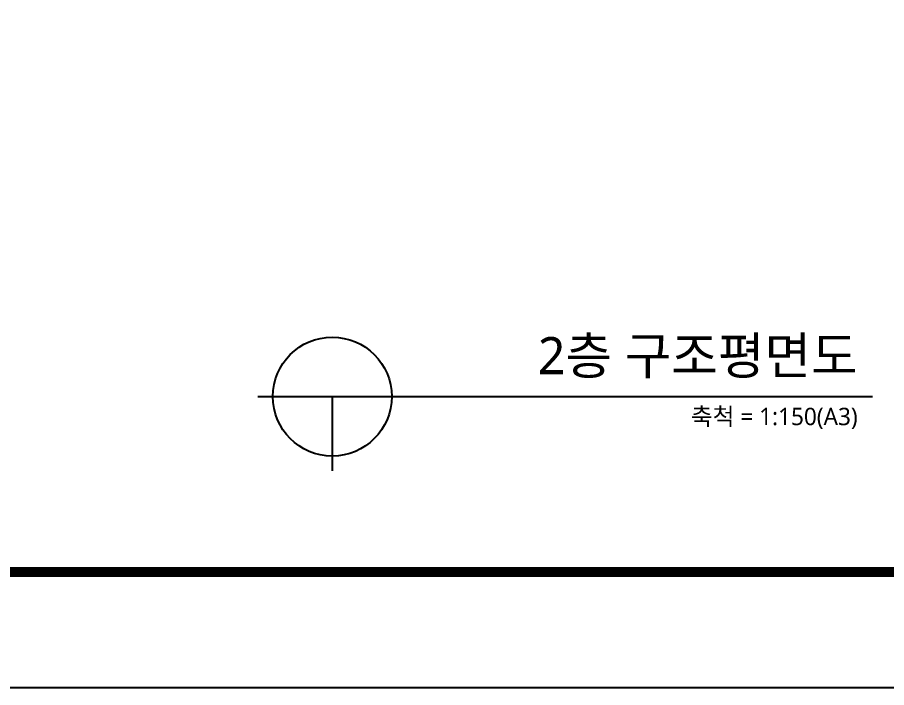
# Model space of a CAD drawing. Header units: millimetres. Extents: x 315000 to 378000, y 0 to 44550.
# Drawn here: x 356702 to 369867, y 0 to 10148 of the extents above; entities that cross this region are included whole.
import ezdxf
from ezdxf.enums import TextEntityAlignment as Align

# ---------------------------------------------------------------- set-up
doc = ezdxf.new("R2010")
doc.units = ezdxf.units.MM
doc.header["$LTSCALE"] = 100
for name, color, linetype in [('A-TITLE', 2, 'Continuous'), ('DIM', 7, 'Continuous'), ('FOR', 4, 'Continuous'), ('ZC301', 7, 'Continuous')]:
    doc.layers.add(name, color=color, linetype=linetype)
doc.styles.add('맑은고딕', font='')
doc.styles.add('엑스포', font='')
doc.styles.get('맑은고딕').set_extended_font_data('Malgun Gothic')
doc.styles.get('엑스포').set_extended_font_data('Malgun Gothic')

# ---------------------------------------------------------------- blocks, each defined once
blk = doc.blocks.new('A$C0DB842BB')
at = {"layer": 'FOR', "color": 1}
blk.add_lwpolyline([(63000, 0), (63000, 44550), (0, 44550), (0, 0)], close=True, dxfattribs=at)
at = {"layer": 'FOR', "color": 7, "const_width": 150}
blk.add_lwpolyline([(61688, 43250), (2187, 43250), (2187, 1750), (61688, 1750)], close=True, dxfattribs=at)

msp = doc.modelspace()

# ---------------------------------------------------------------- linework, layer by layer
at = {"layer": 'A-TITLE', "color": 7}
for p, q in [((360346.3, 4406.7), (369654.3, 4406.7)), ((361471.3, 4406.7), (361471.3, 3281.7))]:
    msp.add_line(p, q, dxfattribs=at)
msp.add_circle((361471.3, 4406.7), 900, dxfattribs=at)

# ---------------------------------------------------------------- block references
at = {"layer": 'ZC301'}
msp.add_blockref('A$C0DB842BB', (315000, 0), dxfattribs=at)

# ---------------------------------------------------------------- texts
at = {"layer": 'A-TITLE', "style": '맑은고딕'}
msp.add_text('2층 구조평면도', height=562.5, dxfattribs=at).set_placement((369429.3, 4576.7), align=Align.BOTTOM_RIGHT)
at = {"layer": 'DIM', "style": '엑스포'}
msp.add_text('축척 = 1:150(A3)', height=262.5, dxfattribs=at).set_placement((369429.3, 4236.7), align=Align.TOP_RIGHT)

doc.saveas('drawing.dxf')
